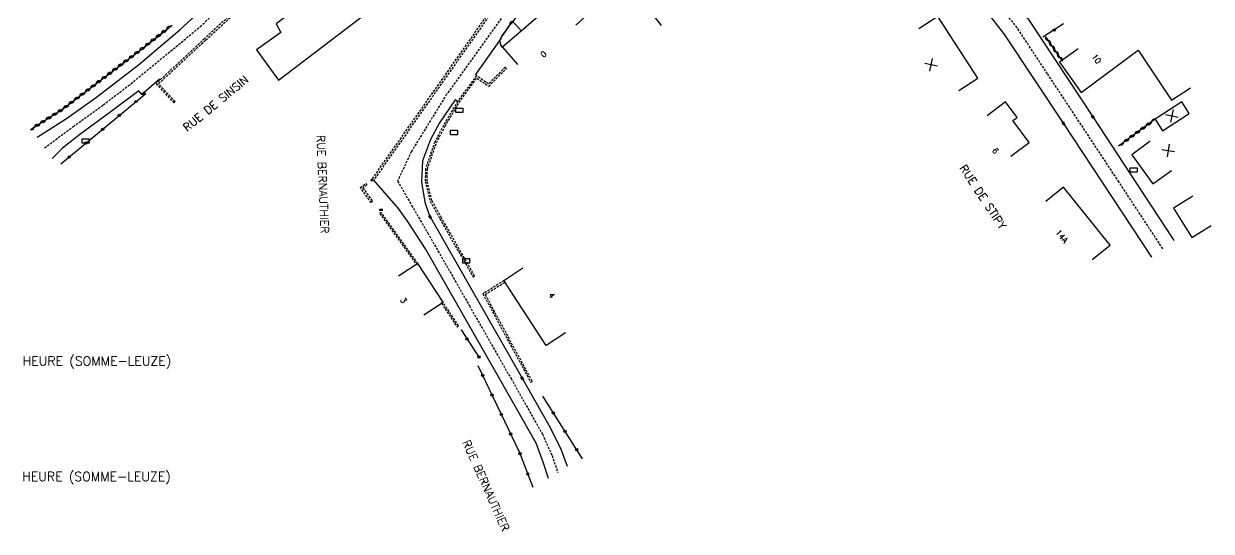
# Model space of a CAD drawing. Header units: millimetres. Extents: x 216000 to 216273, y 109476 to 109989.
# Drawn here: x 216013.7 to 216273.4, y 109476 to 109586.9 of the extents above; entities that cross this region are included whole.
import ezdxf
from ezdxf.enums import TextEntityAlignment as Align

# ---------------------------------------------------------------- set-up
doc = ezdxf.new("R2010")
doc.units = ezdxf.units.MM
doc.linetypes.add('DASHED', pattern=[0.75, 0.5, -0.25])
doc.layers.get('0').update_dxf_attribs({"linetype": 'CONTINUOUS'})
for name, color, linetype in [('W0001', 6, 'DASHED'), ('W0008', 7, 'CONTINUOUS'), ('W0100', 7, 'CONTINUOUS'), ('W0105', 7, 'CONTINUOUS'), ('W0112', 1, 'DASHED'), ('W0310', 3, 'CONTINUOUS'), ('W0322', 7, 'CONTINUOUS'), ('W0400', 7, 'CONTINUOUS'), ('W0980', 7, 'CONTINUOUS'), ('W0989', 7, 'CONTINUOUS'), ('W0991', 7, 'CONTINUOUS'), ('W1471', 7, 'CONTINUOUS')]:
    doc.layers.add(name, color=color, linetype=linetype)
doc.styles.get("Standard").update_dxf_attribs({"font": 'romans.shx', "width": 0.85})

# ---------------------------------------------------------------- blocks, each defined once
blk = doc.blocks.new('T400')
for p, q in [((-0.15, 0.3), (0.15, 0.3)), ((-0.15, -0.25), (-0.15, 0.3)), ((-0.15, 0.15), (0.15, 0.15)), ((-0.15, 0), (0.15, 0)), ((0.15, 0.3), (0.15, -0.25)), ((-0.15, -0.15), (0.15, -0.15)), ((-0.15, -0.25), (-0.15, -0.3)), ((-0.15, -0.3), (0.15, -0.3)), ((0.15, -0.3), (0.15, -0.25))]:
    blk.add_line(p, q)
blk = doc.blocks.new('t991o')
at = {"color": 0, "linetype": 'Continuous'}
for p, q in [((-1, 1), (1, -1)), ((-1, -1), (1, 1))]:
    blk.add_line(p, q, dxfattribs=at)
blk = doc.blocks.new('T1471')
at = {"color": 0, "linetype": 'Continuous', "flags": 128}
blk.add_lwpolyline([(-0.75, -0.5), (-0.75, 0.5), (0.75, 0.5), (0.75, -0.5), (-0.75, -0.5)], dxfattribs=at)
blk = doc.blocks.new('t310o')
at = {"color": 0, "linetype": 'Continuous'}
for centre, start, end in [((-0.5, 0.38), 216.8699, 323.1304), ((0.5, -0.37), 36.8699, 143.1303)]:
    blk.add_arc(centre, 0.625, start, end, dxfattribs=at)
blk = doc.blocks.new('t322o')
at = {"color": 0, "linetype": 'Continuous'}
for radius in [0.25, 0.15]:
    blk.add_circle((0, 0), radius, dxfattribs=at)

msp = doc.modelspace()

# ---------------------------------------------------------------- linework, layer by layer
at = {"layer": 'W0001'}
for points in [[(216018.3, 109559.74), (216024.58, 109564.42), (216031.12, 109569.15), (216036.6, 109573.28), (216052.36, 109586.23), (216060.59, 109594.17), (216066.31, 109600.23), (216072.27, 109608.56), (216074.01, 109613.41), (216076.28, 109618.85), (216084.02, 109631.52), (216093.17, 109648.44), (216098.52, 109660.16)], [(216120.32, 109591.06), (216106.22, 109571.46), (216098.48, 109558.9), (216095.5, 109552.5), (216098.56, 109547.18), (216102.09, 109541.17), (216111.2, 109525.24), (216120.3, 109509.32), (216127.16, 109497.19), (216129.26, 109492.52), (216130.54, 109488.83)], [(216262.82, 109537.7), (216253.23, 109552.3), (216237.62, 109575.92), (216230.95, 109586.02), (216228.38, 109589.24)]]:
    msp.add_lwpolyline(points, dxfattribs=at)
at = {"layer": 'W0008'}
for points in [[(216016.66, 109562.05), (216023.13, 109566.14), (216029.68, 109570.85), (216038.85, 109577.88), (216047.87, 109585.57), (216054.93, 109592.1), (216058.86, 109596.39), (216060.09, 109597.96), (216061.39, 109599.48), (216064.88, 109604.47), (216067.6, 109608.69), (216070.9, 109614.64), (216072.44, 109617.75), (216076.68, 109624.43), (216082.01, 109633.19), (216086.66, 109640.86), (216089.18, 109645.95), (216090.31, 109650.86), (216090.61, 109656.39), (216088.96, 109663.06), (216086.35, 109667.61), (216083.11, 109670.65)], [(216203.92, 109614.5), (216209.76, 109610.27), (216218.06, 109603.27), (216217.51, 109604.17), (216217.2, 109604.95), (216217.08, 109605.27), (216217.52, 109605.45), (216218.2, 109603.98), (216219.43, 109602.72), (216223.13, 109599.32), (216227.47, 109595.1), (216233.62, 109587.57), (216247.49, 109566.52), (216255.69, 109554.09), (216264.9, 109540.06), (216265.21, 109539.52)], [(216123.72, 109591.46), (216120.73, 109587.34), (216120.63, 109587.44), (216120.34, 109587.07), (216118.2, 109584.04), (216118.12, 109583.74), (216112.55, 109575.75), (216112.75, 109575.56)], [(216260.43, 109535.88), (216241.09, 109565.14), (216228.28, 109584.47), (216224.15, 109589.84)], [(216043.56, 109574.59), (216043.43, 109574.74), (216039.91, 109571.67), (216039.58, 109571.38), (216038.94, 109572.2), (216032.57, 109567.45), (216026.02, 109562.7), (216022.22, 109559.65), (216019.94, 109557.43)], [(216108.62, 109569.9), (216108.1, 109570.21), (216104.69, 109565.23), (216102.67, 109561.57), (216100.97, 109556.9), (216100.73, 109552.3), (216101.46, 109547.85), (216102.45, 109544.93), (216102.59, 109544.66), (216122.72, 109509.4), (216128.54, 109499.17), (216131.13, 109494.15), (216132.59, 109490.2)], [(216128.49, 109487.47), (216127.39, 109490.89), (216125.78, 109495.22), (216117.88, 109509.23), (216101.6, 109537.68), (216097.64, 109543.74), (216095.66, 109546.51), (216090.27, 109552.71)]]:
    msp.add_lwpolyline(points, dxfattribs=at)
at = {"layer": 'W0100'}
for points in [[(216069.42, 109574.57), (216095.09, 109594.16), (216089.14, 109602), (216068.97, 109586.82), (216069.96, 109584.99), (216064.66, 109581.16), (216069.42, 109574.57)], [(216134.45, 109586.57), (216138.18, 109589.89), (216131.09, 109597.86), (216124.74, 109592.02), (216127.24, 109589.29), (216118.43, 109581.72), (216121.69, 109577.93)], [(216153.24, 109586.46), (216150.14, 109590.39), (216157.22, 109595.97)], [(216218.19, 109572.28), (216222.38, 109575.01), (216213.63, 109588.45), (216209.44, 109585.72)], [(216244.34, 109581.35), (216240.27, 109578.44), (216244.98, 109571.84), (216257.45, 109581.12), (216264.7, 109570.15), (216268.87, 109572.9)], [(216229.62, 109557.92), (216233.62, 109560.91), (216230.04, 109565.7), (216230.98, 109566.41), (216228.4, 109569.79), (216224.43, 109566.75)], [(216268.6, 109567.29), (216266.99, 109569.78), (216261.13, 109565.99), (216262.74, 109563.5), (216268.6, 109567.29)], [(216260.06, 109561.18), (216256.02, 109558.24), (216260.67, 109551.86), (216264.71, 109554.8)], [(216247.39, 109535.34), (216251.29, 109538.46), (216241.12, 109551.17), (216237.22, 109548.05)], [(216269.36, 109549.21), (216265.14, 109546.54), (216269.2, 109540.15), (216273.42, 109542.82)], [(216101.24, 109523.29), (216105.43, 109526.01), (216099.92, 109534.47), (216095.73, 109531.74)], [(216132.2, 109519.35), (216128.02, 109516.6), (216118.72, 109530.76), (216122.9, 109533.5)]]:
    msp.add_lwpolyline(points, dxfattribs=at)
at = {"layer": 'W0105'}
msp.add_lwpolyline([(216118.43, 109581.71), (216118.02, 109582.38), (216117.96, 109583.26), (216118.2, 109584.04), (216120.61, 109587.4), (216122.56, 109585.27)], dxfattribs=at)
at = {"layer": 'W0112'}
for p, q in [((216042.67, 109573.75), (216046.57, 109569.58)), ((216046.86, 109569.86), (216043.24, 109573.73)), ((216046.57, 109569.58), (216046.86, 109569.86)), ((216088.78, 109551.66), (216087.9, 109551.02)), ((216090.27, 109552.71), (216089.85, 109552.44)), ((216087.9, 109551.02), (216090.04, 109548.02)), ((216091.91, 109545.65), (216091.58, 109545.41)), ((216099.92, 109534.47), (216091.91, 109545.65)), ((216104.75, 109544.23), (216111.99, 109531.56)), ((216118.78, 109530.74), (216114.14, 109527.86)), ((216105.43, 109526.02), (216105.09, 109525.8)), ((216108.81, 109520.86), (216105.43, 109526.02)), ((216114.14, 109527.86), (216124.58, 109508.56))]:
    msp.add_line(p, q, dxfattribs=at)
for points in [[(216107.94, 109606.28), (216107.14, 109606.15), (216088.19, 109603.63), (216069.49, 109598.47), (216062.32, 109591.95), (216053.31, 109583.63), (216042.67, 109573.75)], [(216043.24, 109573.73), (216053.58, 109583.34), (216062.59, 109591.66), (216069.69, 109598.11), (216088.27, 109603.24), (216107.2, 109605.75)], [(216089.85, 109552.44), (216089.63, 109552.78), (216089.99, 109553), (216117.91, 109592.71), (216112.23, 109599.88)], [(216109.62, 109599.38), (216112.37, 109600.35), (216118.41, 109592.72), (216090.27, 109552.71)], [(216119.01, 109577.38), (216115.38, 109573.71), (216112.74, 109575.54), (216108.62, 109569.9), (216105.52, 109564.67), (216103.61, 109561), (216101.62, 109555.26), (216101.53, 109552.41), (216102.62, 109548.09), (216104.75, 109544.23)], [(216111.99, 109531.56), (216112.33, 109531.76), (216105.1, 109544.43), (216103, 109548.23), (216101.93, 109552.46), (216102.02, 109555.18), (216103.98, 109560.84), (216105.88, 109564.47), (216108.95, 109569.68), (216112.83, 109574.99), (216115.43, 109573.19)], [(216115.43, 109573.19), (216119.29, 109577.1), (216119.01, 109577.38)], [(216087.34, 109551.1), (216088.54, 109551.99), (216088.78, 109551.66)], [(216090.04, 109548.02), (216089.71, 109547.79), (216087.34, 109551.1)], [(216091.58, 109545.41), (216099.6, 109534.24), (216099.92, 109534.47)], [(216114.67, 109527.72), (216118.99, 109530.4), (216118.78, 109530.74)], [(216105.09, 109525.8), (216108.48, 109520.64), (216108.81, 109520.86)], [(216124.58, 109508.56), (216124.93, 109508.75), (216114.67, 109527.72)]]:
    msp.add_lwpolyline(points, dxfattribs=at)
at = {"layer": 'W0310'}
for p, q in [((216237.16, 109584.03), (216240.77, 109578.86)), ((216261.13, 109565.99), (216253.1, 109560.12))]:
    msp.add_line(p, q, dxfattribs=at)
msp.add_lwpolyline([(216015.22, 109563.74), (216022.22, 109568.18), (216039.32, 109581.19), (216046.18, 109586.58)], dxfattribs=at)
at = {"layer": 'W0322'}
for p, q in [((216241.1, 109586.82), (216236.57, 109583.9)), ((216021.85, 109556.23), (216040.45, 109571.65)), ((216109.4, 109520), (216113.42, 109513.82)), ((216135.94, 109491.8), (216127.23, 109505.5))]:
    msp.add_line(p, q, dxfattribs=at)
msp.add_lwpolyline([(216113.04, 109512.2), (216122.16, 109493.22), (216125.1, 109485.59)], dxfattribs=at)

# ---------------------------------------------------------------- block references
at = {"layer": 'W0310'}
for p, rotation in [((216043.82, 109584.73), 38.19528914054181), ((216045, 109585.66), 38.19528914054181), ((216040.28, 109581.95), 38.19528914054181), ((216041.46, 109582.88), 38.19528914054181), ((216042.64, 109583.8), 38.19528914054181), ((216237.73, 109583.21), 304.9904027449776), ((216238.59, 109581.98), 304.9904027449776), ((216037.91, 109580.12), 37.25671317421116), ((216039.1, 109581.02), 37.25671317421116), ((216239.45, 109580.75), 304.9904027449776), ((216240.31, 109579.52), 304.9904027449776), ((216034.33, 109577.39), 37.25671317421116), ((216035.52, 109578.3), 37.25671317421116), ((216036.71, 109579.21), 37.25671317421116), ((216030.74, 109574.67), 37.25671317421116), ((216031.94, 109575.57), 37.25671317421116), ((216033.13, 109576.48), 37.25671317421116), ((216027.16, 109571.94), 37.25671317421116), ((216028.36, 109572.85), 37.25671317421116), ((216029.55, 109573.76), 37.25671317421116), ((216023.58, 109569.22), 37.25671317421116), ((216024.78, 109570.13), 37.25671317421116), ((216025.97, 109571.04), 37.25671317421116), ((216019.86, 109566.69), 32.36945022815424), ((216021.13, 109567.49), 32.36945022815424), ((216022.39, 109568.31), 37.25671317421116), ((216016.06, 109564.28), 32.36945022815424), ((216017.33, 109565.08), 32.36945022815424), ((216018.6, 109565.89), 32.36945022815424), ((216259.11, 109564.52), 216.2200014280563), ((216260.32, 109565.4), 216.2200014280563), ((216255.48, 109561.86), 216.2200014280563), ((216256.69, 109562.74), 216.2200014280563), ((216257.9, 109563.63), 216.2200014280563), ((216254.27, 109560.97), 216.2200014280563)]:
    msp.add_blockref('t310o', p, dxfattribs=dict(at, rotation=rotation))
at = {"layer": 'W0322'}
for p, rotation in [((216239.11, 109585.53), 212.8023470895524), ((216038.3, 109569.88), 39.66797135592108), ((216034.64, 109566.84), 39.66797135592108), ((216030.99, 109563.81), 39.66797135592108), ((216027.33, 109560.78), 39.66797135592108), ((216023.68, 109557.75), 39.66797135592108), ((216110.69, 109518.01), 303.0763141614065), ((216113.29, 109514.03), 303.0763141614065), ((216114.07, 109510.06), 295.683849080273), ((216116.13, 109505.77), 295.683849080273), ((216118.18, 109501.49), 295.683849080273), ((216129.57, 109501.82), 122.4711513649409), ((216120.24, 109497.21), 295.683849080273), ((216132.12, 109497.81), 122.4711513649409), ((216122.28, 109492.92), 291.0455371762515), ((216134.67, 109493.81), 122.4711513649409), ((216123.98, 109488.49), 291.0455371762515)]:
    msp.add_blockref('t322o', p, dxfattribs=dict(at, rotation=rotation))
at = {"layer": 'W0400'}
for p, rotation in [((216120.34, 109587.07), 141.5494064080179), ((216039.91, 109571.67), 131.0542815848537), ((216241.09, 109565.14), 33.4714756100173), ((216247.49, 109566.52), 213.3869693713247), ((216091.91, 109546.22), 90), ((216102.59, 109544.66), 206.83375778136), ((216122.72, 109509.4), 209.7264484916221)]:
    msp.add_blockref('T400', p, dxfattribs=dict(at, rotation=rotation))
at = {"layer": 'W0991'}
for p, rotation in [((216212.14, 109577.91), 123.0524117300734), ((216264.81, 109566.72), 302.9092881175081), ((216264, 109559.17), 306.0941654843708)]:
    msp.add_blockref('t991o', p, dxfattribs=dict(at, rotation=rotation))
at = {"layer": 'W1471'}
for p in [(216109, 109567.94), (216107.81, 109563.1), (216027.29, 109561.24), (216256.44, 109554.91), (216110.48, 109535.05)]:
    msp.add_blockref('T1471', p, dxfattribs=at)

# ---------------------------------------------------------------- texts
at = {"layer": 'W0980'}
for p in [(216029.76, 109513.04), (216029.65, 109487.8)]:
    msp.add_text('HEURE (SOMME-LEUZE)', height=2, dxfattribs=at).set_placement(p, align=Align.MIDDLE)
at = {"layer": 'W0989'}
for s, rotation, p in [('RUE DE SINSIN', 39.4153, (216055.72, 109569.45)), ('RUE BERNAUTHIER', 272.4717, (216079.15, 109551.8)), ('RUE DE STIPY', 303.3308, (216223.5, 109549.02)), ('RUE BERNAUTHIER', 294.1691, (216114.84, 109485.95))]:
    msp.add_text(s, height=1.75, rotation=rotation, dxfattribs=at).set_placement(p, align=Align.MIDDLE)
at = {"layer": 'W0991'}
for s, rotation, p in [('0', 40.6762, (216127.41, 109580.21)), ('10', 305.524, (216248.32, 109579.21)), ('6', 306.8196, (216226.23, 109559.11)), ('14A', 308.6722, (216240.74, 109540.44)), ('3', 303.0639, (216096.81, 109526.42)), ('4', 303.2949, (216129.22, 109527.52))]:
    msp.add_text(s, height=1.25, rotation=rotation, dxfattribs=at).set_placement(p, align=Align.MIDDLE)

doc.saveas('drawing.dxf')
